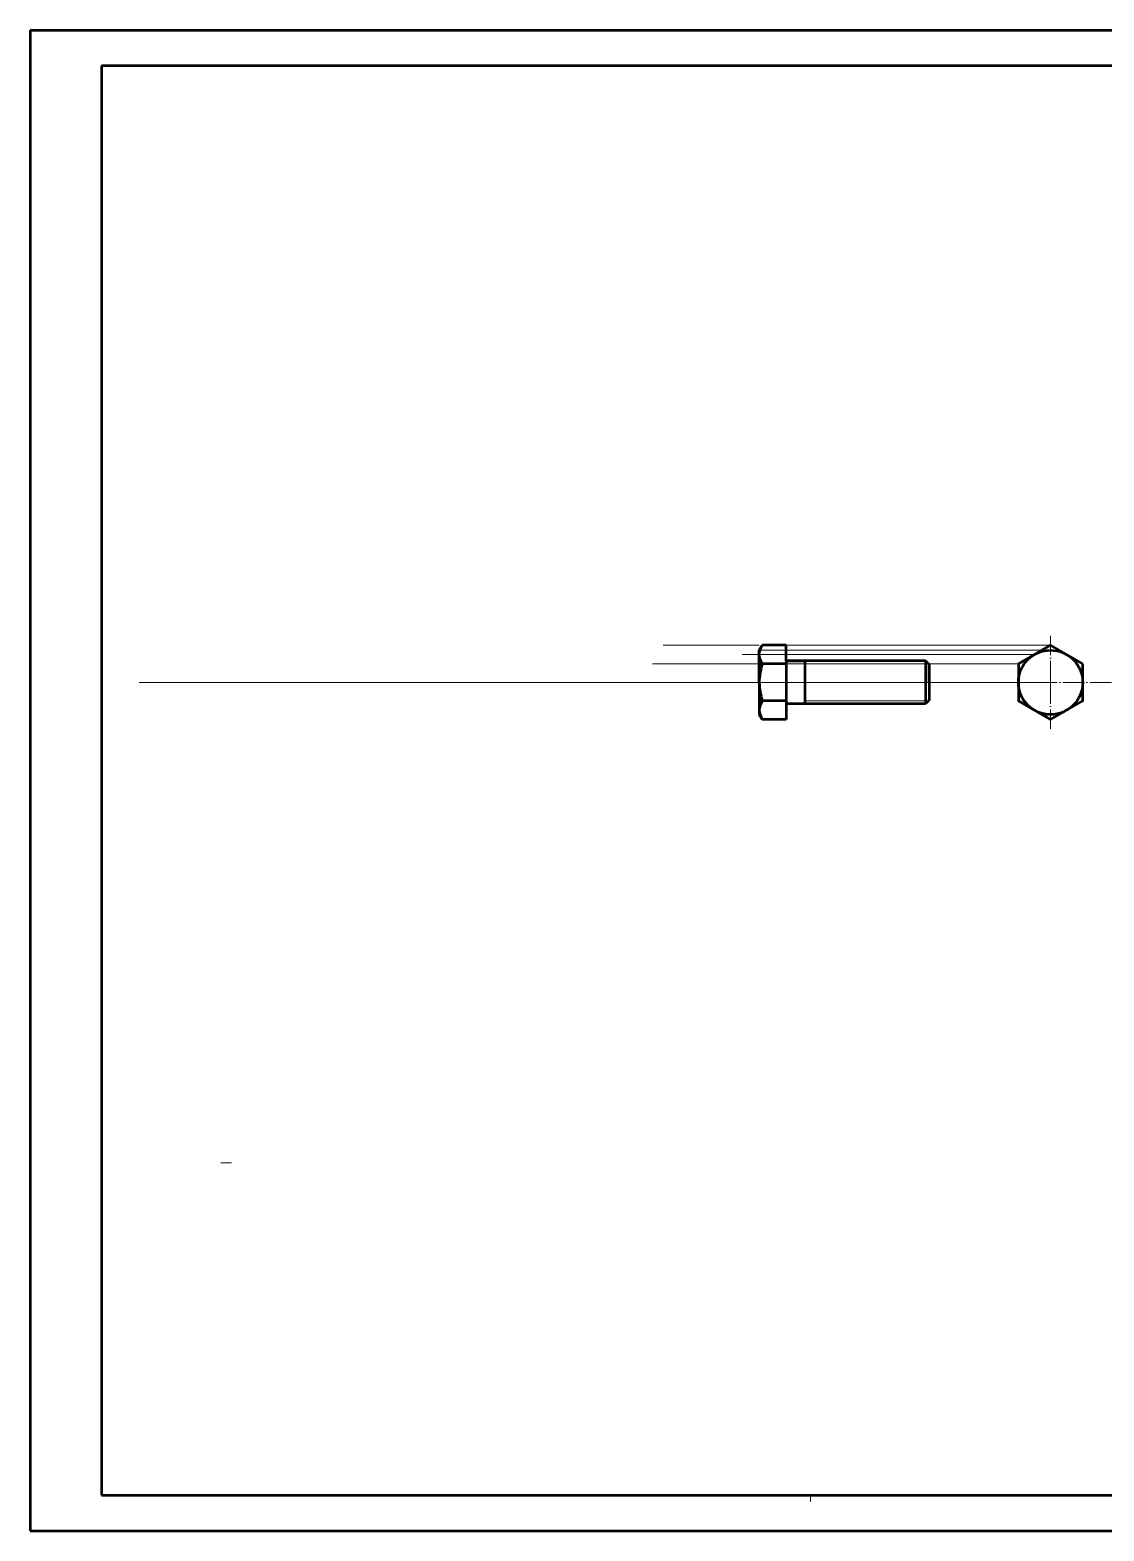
# Model space of a CAD drawing. Header units: millimetres. Extents: x 0 to 594, y 0 to 420.
# Drawn here: x 0 to 300.5, y 0 to 420 of the extents above; entities that cross this region are included whole.
import ezdxf

# ---------------------------------------------------------------- set-up
doc = ezdxf.new("R2010")
doc.units = ezdxf.units.MM
doc.header["$LTSCALE"] = 0.5
doc.linetypes.add('ACAD_ISO04W050', pattern=[15, 12, -1.5, 0, -1.5])
doc.layers.get('0').update_dxf_attribs({"lineweight": 18})
for name, color, linetype, lineweight in [('1-DL. KRESKA KROPKA (CIENKA)', 1, 'ACAD_ISO04W050', 18), ('4-CIENKA CIĄGŁA', 4, 'Continuous', 18), ('41-GRUBA CIĄGŁA', 41, 'Continuous', 50)]:
    doc.layers.add(name, color=color, linetype=linetype, lineweight=lineweight)

# ---------------------------------------------------------------- blocks, each defined once
blk = doc.blocks.new('A2_2016')
at = {"layer": '41-GRUBA CIĄGŁA'}
for p, q in [((0, 420), (0, 0)), ((0, 420), (594, 420)), ((584, 410), (20, 410)), ((20, 410), (20, 10)), ((20, 10), (584, 10)), ((0, 0), (594, 0))]:
    blk.add_line(p, q, dxfattribs=at)

msp = doc.modelspace()

# ---------------------------------------------------------------- linework, layer by layer
for p, q in [((0, 0), (0, 297)), ((204.02, 247.85), (177.15, 247.85)), ((285.52, 247.85), (204.82, 247.85)), ((281.02, 245.26), (199.19, 245.26)), ((285.52, 246.46), (204.02, 246.46)), ((276.52, 242.66), (174.19, 242.66)), ((250.52, 243.46), (250.52, 242.66)), ((251.52, 241.66), (251.52, 242.46)), ((30.52, 237.46), (30.52, 237.46)), ((30.52, 237.46), (30.52, 237.46)), ((30.52, 237.46), (30.52, 237.46)), ((30.52, 237.46), (30.52, 237.46)), ((30.52, 237.46), (285.52, 237.46)), ((211.52, 237.46), (204.02, 237.46)), ((276.52, 237.46), (251.52, 237.46)), ((0, 0), (0, 186)), ((56.34, 103), (53.34, 103)), ((218.34, 10), (218.34, 8.24))]:
    msp.add_line(p, q)
at = {"layer": '1-DL. KRESKA KROPKA (CIENKA)'}
for p, q in [((285.52, 237.46), (285.52, 250.46)), ((30.52, 237.46), (570.57, 237.46)), ((285.52, 237.46), (285.52, 224.46))]:
    msp.add_line(p, q, dxfattribs=at)
at = {"layer": '4-CIENKA CIĄGŁA'}
for p, q in [((251.32, 242.66), (216.77, 242.66)), ((251.32, 232.27), (216.77, 232.27))]:
    msp.add_line(p, q, dxfattribs=at)
at = {"layer": '41-GRUBA CIĄGŁA'}
for p, q in [((204.02, 246.46), (204.82, 247.85)), ((211.52, 247.85), (204.82, 247.85)), ((211.52, 243.46), (211.52, 247.85)), ((204.02, 237.46), (204.02, 246.46)), ((211.52, 242.66), (204.02, 242.66)), ((250.52, 243.46), (211.52, 243.46)), ((211.52, 243.46), (211.52, 231.46)), ((211.52, 243.46), (216.77, 243.46)), ((216.77, 243.46), (216.77, 231.46)), ((251.52, 242.46), (250.52, 243.46)), ((250.52, 243.46), (250.52, 231.46)), ((251.52, 237.46), (251.52, 242.46)), ((251.52, 242.46), (251.52, 232.46)), ((251.52, 237.46), (251.52, 241.66)), ((204.02, 237.46), (204.02, 228.46)), ((211.52, 232.27), (204.02, 232.27)), ((250.52, 231.46), (211.52, 231.46)), ((211.52, 231.46), (211.52, 227.07)), ((251.52, 232.46), (250.52, 231.46)), ((204.02, 228.46), (204.82, 227.07)), ((211.52, 227.07), (204.82, 227.07))]:
    msp.add_line(p, q, dxfattribs=at)
msp.add_lwpolyline([(294.52, 242.66), (285.52, 247.85), (276.52, 242.66), (276.52, 232.27), (285.52, 227.07), (294.52, 232.27)], close=True, dxfattribs=at)
msp.add_circle((285.52, 237.46), 9, dxfattribs=at)
for points in [[(204.82, 242.66), (204.02, 245.26), (204.82, 247.85)], [(204.82, 242.66), (204.02, 237.46), (204.82, 232.27)], [(204.82, 232.27), (204.02, 229.67), (204.82, 227.07)]]:
    msp.add_spline(points, degree=3, dxfattribs=at)

# ---------------------------------------------------------------- block references
msp.add_blockref('A2_2016', (0, 0), dxfattribs=at)

doc.saveas('drawing.dxf')
